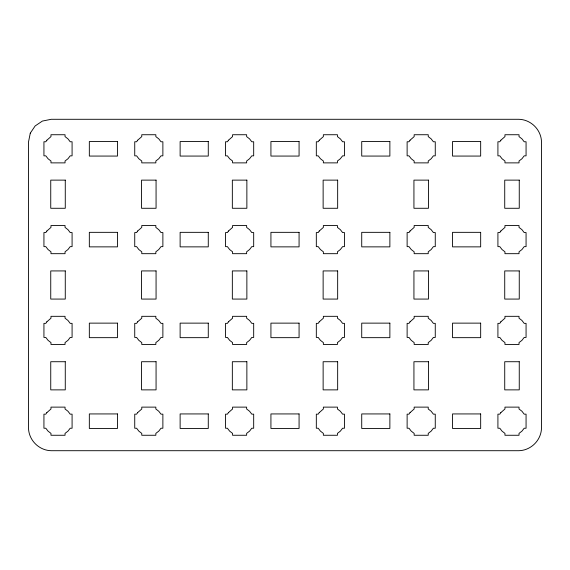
<?xml version="1.0" encoding="UTF-8"?>
<svg xmlns="http://www.w3.org/2000/svg" width="570" height="570" viewBox="0 0 570 570"><rect width="100%" height="100%" fill="white"/><g stroke="black" fill="none" stroke-linecap="round" stroke-linejoin="round"><path stroke-width="0.85" d="M30.281 133.159L28.5 141.994L28.5 428.006C28.742 440.211 38.995 450.464 51.2 450.706L518.8 450.706C531.005 450.464 541.258 440.211 541.5 428.006L541.5 141.994C541.258 129.789 531.005 119.536 518.8 119.294L51.2 119.294L42.365 121.082L35.148 125.949L30.281 133.159M46.847 140.234L45.821 141.766L43.933 141.766L43.933 155.845L45.821 155.845L48.058 158.759L50.972 160.996L50.972 162.877L65.044 162.877L65.044 160.996L67.958 158.759L70.195 155.845L72.084 155.845L72.084 141.766L70.195 141.766L67.958 138.852L65.044 136.615L65.044 134.734L50.972 134.734L50.972 136.615L46.847 140.234M46.847 231.035L45.821 232.567L43.933 232.567L43.933 246.639L45.821 246.639L48.058 249.553L50.972 251.79L50.972 253.679L65.044 253.679L65.044 251.79L67.958 249.553L70.195 246.639L72.084 246.639L72.084 232.567L70.195 232.567L67.958 229.653L65.044 227.409L65.044 225.528L50.972 225.528L50.972 227.409L46.847 231.035M137.641 140.234L136.615 141.766L134.734 141.766L134.734 155.845L136.615 155.845L138.852 158.759L141.766 160.996L141.766 162.877L155.845 162.877L155.845 160.996L158.759 158.759L160.996 155.845L162.877 155.845L162.877 141.766L160.996 141.766L158.759 138.852L155.845 136.615L155.845 134.734L141.766 134.734L141.766 136.615L137.641 140.234M46.847 321.829L45.821 323.361L43.933 323.361L43.933 337.433L45.821 337.433L48.058 340.347L50.972 342.591L50.972 344.472L65.044 344.472L65.044 342.591L67.958 340.347L70.195 337.433L72.084 337.433L72.084 323.361L70.195 323.361L67.958 320.447L65.044 318.21L65.044 316.322L50.972 316.322L50.972 318.21L46.847 321.829M137.641 231.035L136.615 232.567L134.734 232.567L134.734 246.639L136.615 246.639L138.852 249.553L141.766 251.79L141.766 253.679L155.845 253.679L155.845 251.79L158.759 249.553L160.996 246.639L162.877 246.639L162.877 232.567L160.996 232.567L158.759 229.653L155.845 227.409L155.845 225.528L141.766 225.528L141.766 227.409L137.641 231.035M228.442 140.234L227.409 141.766L225.528 141.766L225.528 155.845L227.409 155.845L229.653 158.759L232.567 160.996L232.567 162.877L246.639 162.877L246.639 160.996L249.553 158.759L251.79 155.845L253.679 155.845L253.679 141.766L251.79 141.766L249.553 138.852L246.639 136.615L246.639 134.734L232.567 134.734L232.567 136.615L228.442 140.234M46.847 412.623L45.821 414.155L43.933 414.155L43.933 428.234L45.821 428.234L48.058 431.148L50.972 433.385L50.972 435.266L65.044 435.266L65.044 433.385L67.958 431.148L70.195 428.234L72.084 428.234L72.084 414.155L70.195 414.155L67.958 411.241L65.044 409.003L65.044 407.123L50.972 407.123L50.972 409.003L46.847 412.623M137.641 321.829L136.615 323.361L134.734 323.361L134.734 337.433L136.615 337.433L138.852 340.347L141.766 342.591L141.766 344.472L155.845 344.472L155.845 342.591L158.759 340.347L160.996 337.433L162.877 337.433L162.877 323.361L160.996 323.361L158.759 320.447L155.845 318.21L155.845 316.322L141.766 316.322L141.766 318.21L137.641 321.829M228.442 231.035L227.409 232.567L225.528 232.567L225.528 246.639L227.409 246.639L229.653 249.553L232.567 251.79L232.567 253.679L246.639 253.679L246.639 251.79L249.553 249.553L251.79 246.639L253.679 246.639L253.679 232.567L251.79 232.567L249.553 229.653L246.639 227.409L246.639 225.528L232.567 225.528L232.567 227.409L228.442 231.035M319.236 140.234L318.21 141.766L316.322 141.766L316.322 155.845L318.21 155.845L320.447 158.759L323.361 160.996L323.361 162.877L337.433 162.877L337.433 160.996L340.347 158.759L342.591 155.845L344.472 155.845L344.472 141.766L342.591 141.766L340.347 138.852L337.433 136.615L337.433 134.734L323.361 134.734L323.361 136.615L319.236 140.234M137.641 412.623L136.615 414.155L134.734 414.155L134.734 428.234L136.615 428.234L138.852 431.148L141.766 433.385L141.766 435.266L155.845 435.266L155.845 433.385L158.759 431.148L160.996 428.234L162.877 428.234L162.877 414.155L160.996 414.155L158.759 411.241L155.845 409.003L155.845 407.123L141.766 407.123L141.766 409.003L137.641 412.623M228.442 321.829L227.409 323.361L225.528 323.361L225.528 337.433L227.409 337.433L229.653 340.347L232.567 342.591L232.567 344.472L246.639 344.472L246.639 342.591L249.553 340.347L251.79 337.433L253.679 337.433L253.679 323.361L251.79 323.361L249.553 320.447L246.639 318.21L246.639 316.322L232.567 316.322L232.567 318.21L228.442 321.829M319.236 231.035L318.21 232.567L316.322 232.567L316.322 246.639L318.21 246.639L320.447 249.553L323.361 251.79L323.361 253.679L337.433 253.679L337.433 251.79L340.347 249.553L342.591 246.639L344.472 246.639L344.472 232.567L342.591 232.567L340.347 229.653L337.433 227.409L337.433 225.528L323.361 225.528L323.361 227.409L319.236 231.035M410.03 140.234L409.003 141.766L407.123 141.766L407.123 155.845L409.003 155.845L411.241 158.759L414.155 160.996L414.155 162.877L428.234 162.877L428.234 160.996L431.148 158.759L433.385 155.845L435.266 155.845L435.266 141.766L433.385 141.766L431.148 138.852L428.234 136.615L428.234 134.734L414.155 134.734L414.155 136.615L410.03 140.234M228.442 412.623L227.409 414.155L225.528 414.155L225.528 428.234L227.409 428.234L229.653 431.148L232.567 433.385L232.567 435.266L246.639 435.266L246.639 433.385L249.553 431.148L251.79 428.234L253.679 428.234L253.679 414.155L251.79 414.155L249.553 411.241L246.639 409.003L246.639 407.123L232.567 407.123L232.567 409.003L228.442 412.623M319.236 321.829L318.21 323.361L316.322 323.361L316.322 337.433L318.21 337.433L320.447 340.347L323.361 342.591L323.361 344.472L337.433 344.472L337.433 342.591L340.347 340.347L342.591 337.433L344.472 337.433L344.472 323.361L342.591 323.361L340.347 320.447L337.433 318.21L337.433 316.322L323.361 316.322L323.361 318.21L319.236 321.829M410.03 231.035L409.003 232.567L407.123 232.567L407.123 246.639L409.003 246.639L411.241 249.553L414.155 251.79L414.155 253.679L428.234 253.679L428.234 251.79L431.148 249.553L433.385 246.639L435.266 246.639L435.266 232.567L433.385 232.567L431.148 229.653L428.234 227.409L428.234 225.528L414.155 225.528L414.155 227.409L410.03 231.035M500.83 140.234L499.805 141.766L497.916 141.766L497.916 155.845L499.805 155.845L502.042 158.759L504.956 160.996L504.956 162.877L519.028 162.877L519.028 160.996L521.942 158.759L524.179 155.845L526.067 155.845L526.067 141.766L524.179 141.766L521.942 138.852L519.028 136.615L519.028 134.734L504.956 134.734L504.956 136.615L500.83 140.234M319.236 412.623L318.21 414.155L316.322 414.155L316.322 428.234L318.21 428.234L320.447 431.148L323.361 433.385L323.361 435.266L337.433 435.266L337.433 433.385L340.347 431.148L342.591 428.234L344.472 428.234L344.472 414.155L342.591 414.155L340.347 411.241L337.433 409.003L337.433 407.123L323.361 407.123L323.361 409.003L319.236 412.623M410.03 321.829L409.003 323.361L407.123 323.361L407.123 337.433L409.003 337.433L411.241 340.347L414.155 342.591L414.155 344.472L428.234 344.472L428.234 342.591L431.148 340.347L433.385 337.433L435.266 337.433L435.266 323.361L433.385 323.361L431.148 320.447L428.234 318.21L428.234 316.322L414.155 316.322L414.155 318.21L410.03 321.829M500.83 231.035L499.805 232.567L497.916 232.567L497.916 246.639L499.805 246.639L502.042 249.553L504.956 251.79L504.956 253.679L519.028 253.679L519.028 251.79L521.942 249.553L524.179 246.639L526.067 246.639L526.067 232.567L524.179 232.567L521.942 229.653L519.028 227.409L519.028 225.528L504.956 225.528L504.956 227.409L500.83 231.035M410.03 412.623L409.003 414.155L407.123 414.155L407.123 428.234L409.003 428.234L411.241 431.148L414.155 433.385L414.155 435.266L428.234 435.266L428.234 433.385L431.148 431.148L433.385 428.234L435.266 428.234L435.266 414.155L433.385 414.155L431.148 411.241L428.234 409.003L428.234 407.123L414.155 407.123L414.155 409.003L410.03 412.623M500.83 321.829L499.805 323.361L497.916 323.361L497.916 337.433L499.805 337.433L502.042 340.347L504.956 342.591L504.956 344.472L519.028 344.472L519.028 342.591L521.942 340.347L524.179 337.433L526.067 337.433L526.067 323.361L524.179 323.361L521.942 320.447L519.028 318.21L519.028 316.322L504.956 316.322L504.956 318.21L500.83 321.829M500.83 412.623L499.805 414.155L497.916 414.155L497.916 428.234L499.805 428.234L502.042 431.148L504.956 433.385L504.956 435.266L519.028 435.266L519.028 433.385L521.942 431.148L524.179 428.234L526.067 428.234L526.067 414.155L524.179 414.155L521.942 411.241L519.028 409.003L519.028 407.123L504.956 407.123L504.956 409.003L500.83 412.623M117.477 141.538L89.333 141.538L89.333 156.066L117.477 156.066L117.477 141.538M208.278 141.538L180.127 141.538L180.127 156.066L208.278 156.066L208.278 141.538M299.072 141.538L270.928 141.538L270.928 156.066L299.072 156.066L299.072 141.538M389.873 141.538L361.722 141.538L361.722 156.066L389.873 156.066L389.873 141.538M480.667 141.538L452.523 141.538L452.523 156.066L480.667 156.066L480.667 141.538M65.272 180.127L50.744 180.127L50.744 208.278L65.272 208.278L65.272 180.127M156.066 180.127L141.538 180.127L141.538 208.278L156.066 208.278L156.066 180.127M246.867 180.127L232.339 180.127L232.339 208.278L246.867 208.278L246.867 180.127M337.661 180.127L323.133 180.127L323.133 208.278L337.661 208.278L337.661 180.127M428.462 180.127L413.934 180.127L413.934 208.278L428.462 208.278L428.462 180.127M519.256 180.127L504.728 180.127L504.728 208.278L519.256 208.278L519.256 180.127M117.477 232.339L89.333 232.339L89.333 246.867L117.477 246.867L117.477 232.339M208.278 232.339L180.127 232.339L180.127 246.867L208.278 246.867L208.278 232.339M299.072 232.339L270.928 232.339L270.928 246.867L299.072 246.867L299.072 232.339M389.873 232.339L361.722 232.339L361.722 246.867L389.873 246.867L389.873 232.339M480.667 232.339L452.523 232.339L452.523 246.867L480.667 246.867L480.667 232.339M65.272 270.928L50.744 270.928L50.744 299.072L65.272 299.072L65.272 270.928M156.066 270.928L141.538 270.928L141.538 299.072L156.066 299.072L156.066 270.928M246.867 270.928L232.339 270.928L232.339 299.072L246.867 299.072L246.867 270.928M337.661 270.928L323.133 270.928L323.133 299.072L337.661 299.072L337.661 270.928M428.462 270.928L413.934 270.928L413.934 299.072L428.462 299.072L428.462 270.928M519.256 270.928L504.728 270.928L504.728 299.072L519.256 299.072L519.256 270.928M117.477 323.133L89.333 323.133L89.333 337.661L117.477 337.661L117.477 323.133M208.278 323.133L180.127 323.133L180.127 337.661L208.278 337.661L208.278 323.133M299.072 323.133L270.928 323.133L270.928 337.661L299.072 337.661L299.072 323.133M389.873 323.133L361.722 323.133L361.722 337.661L389.873 337.661L389.873 323.133M480.667 323.133L452.523 323.133L452.523 337.661L480.667 337.661L480.667 323.133M65.272 361.722L50.744 361.722L50.744 389.873L65.272 389.873L65.272 361.722M156.066 361.722L141.538 361.722L141.538 389.873L156.066 389.873L156.066 361.722M246.867 361.722L232.339 361.722L232.339 389.873L246.867 389.873L246.867 361.722M337.661 361.722L323.133 361.722L323.133 389.873L337.661 389.873L337.661 361.722M428.462 361.722L413.934 361.722L413.934 389.873L428.462 389.873L428.462 361.722M519.256 361.722L504.728 361.722L504.728 389.873L519.256 389.873L519.256 361.722M117.477 413.934L89.333 413.934L89.333 428.462L117.477 428.462L117.477 413.934M208.278 413.934L180.127 413.934L180.127 428.462L208.278 428.462L208.278 413.934M299.072 413.934L270.928 413.934L270.928 428.462L299.072 428.462L299.072 413.934M389.873 413.934L361.722 413.934L361.722 428.462L389.873 428.462L389.873 413.934M480.667 413.934L452.523 413.934L452.523 428.462L480.667 428.462L480.667 413.934"/></g></svg>
